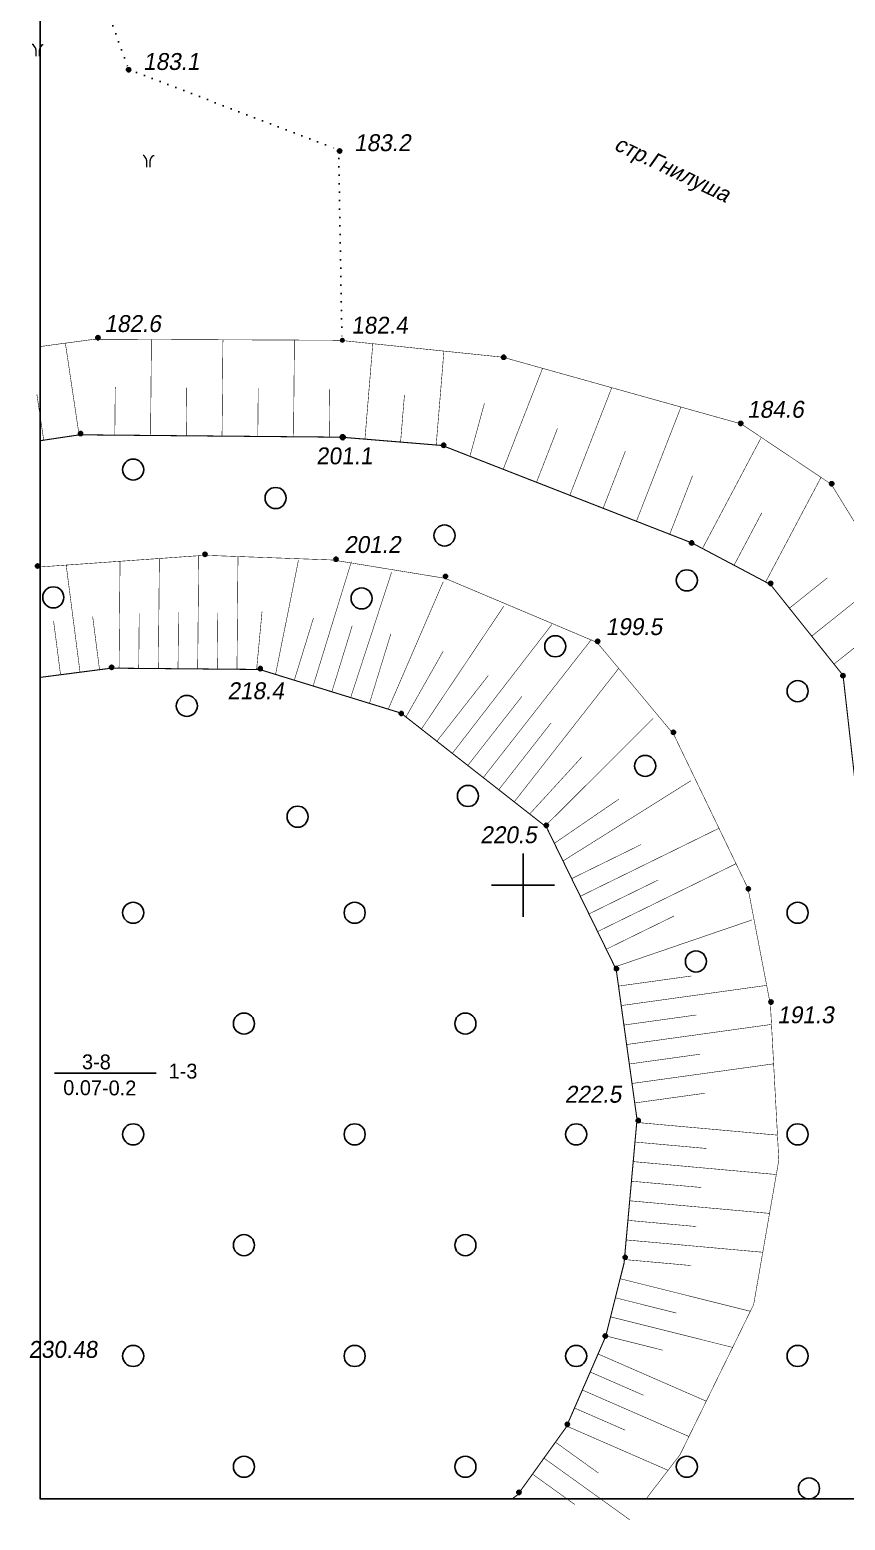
# Model space of a CAD drawing. Header units: millimetres. Extents: x 0 to 6474735, y 0 to 11273163.
# Drawn here: x 3233106.5 to 3233261.1, y 5634879.6 to 5635162.1 of the extents above; entities that cross this region are included whole.
import ezdxf
from ezdxf.enums import TextEntityAlignment as Align

# ---------------------------------------------------------------- set-up
doc = ezdxf.new("R2010")
doc.units = ezdxf.units.MM
doc.linetypes.add('ADOT1', pattern=[1.6, 0.1, -1.5])
doc.linetypes.add('AHIDDEN2', pattern=[3, 1.5, -1.5])
for name, color, linetype in [('lis_kor', 1, 'Continuous'), ('ВЫСОТЫ', 7, 'Continuous'), ('КАБЕЛИ', 7, 'Continuous'), ('кресты', 7, 'Continuous'), ('ПИКЕТЫ', 7, 'Continuous'), ('ПРОМЫШЛ', 7, 'Continuous'), ('РАСТИТ', 7, 'Continuous'), ('Слой1', 3, 'Continuous'), ('ТОКА_СТ', 1, 'Continuous')]:
    doc.layers.add(name, color=color, linetype=linetype)
doc.styles.add('grad', font='grad.shx')
doc.styles.add('universw', font='universw.shx', dxfattribs={"oblique": 10})
doc.linetypes.add('133', pattern='A,10,[139,arm.shx,S=0.3,R=0,X=-4,Y=0],-2,10,-2', length=24)

# ---------------------------------------------------------------- blocks, each defined once
blk = doc.blocks.new('piket')
at = {"layer": 'ПИКЕТЫ', "linetype": 'Continuous'}
h = blk.add_hatch(color=7, dxfattribs=at)
edge = h.paths.add_edge_path()
edge.add_arc((0, 0), 0.3, 0, 360)
at = {"layer": 'ПИКЕТЫ', "color": 7, "linetype": 'Continuous'}
blk.add_circle((0, 0), 0.3, dxfattribs=at)
at = {"layer": 'ВЫСОТЫ', "style": 'universw', "oblique": 6}
blk.add_attdef('H', (1.88, -0.23), '', height=2, dxfattribs=at)
at = {"layer": 'ТОКА_СТ', "style": 'universw', "oblique": 6, "flags": 1}
blk.add_attdef('POINT', text='', height=2, dxfattribs=at).set_placement((0, -2.79), align=Align.CENTER)
blk = doc.blocks.new('372')
blk.add_circle((0, 0), 1)
blk = doc.blocks.new('368')
at = {"color": 0, "linetype": 'Continuous'}
blk.add_blockref('372', (0, 0), dxfattribs=at)
blk = doc.blocks.new('403')
at = {"color": 0, "linetype": 'Continuous', "lineweight": 0}
for p, q in [((-0.45, 1.11), (-0.52, 1.11)), ((-0.38, 1.02), (-0.45, 1.11)), ((-0.31, 0.94), (-0.38, 1.02)), ((-0.21, 0.81), (-0.31, 0.94)), ((-0.17, 0.59), (-0.21, 0.81)), ((-0.17, 0), (-0.17, 0.59)), ((0.17, 0.59), (0.21, 0.81)), ((0.17, 0), (0.17, 0.59)), ((0.21, 0.81), (0.31, 0.94)), ((0.31, 0.94), (0.38, 1.02)), ((0.38, 1.02), (0.45, 1.11)), ((0.45, 1.11), (0.52, 1.11))]:
    blk.add_line(p, q, dxfattribs=at)

msp = doc.modelspace()

# ---------------------------------------------------------------- hatches: boundary and pattern name
at = {"layer": 'ПИКЕТЫ', "linetype": 'Continuous'}
h = msp.add_hatch(color=7, dxfattribs=at)
edge = h.paths.add_edge_path()
edge.add_arc((3233165.735, 5635103.277), 0.48, 0, 360)
h = msp.add_hatch(color=7, dxfattribs=at)
edge = h.paths.add_edge_path()
edge.add_arc((3233165.81, 5635084.906), 0.48, 0, 360)

# ---------------------------------------------------------------- linework, layer by layer
at = {"color": 7, "lineweight": 18}
msp.add_lwpolyline([(3233108.398, 5636373.935), (3234264.428, 5636373.965), (3234264.435, 5634883.717), (3233108.432, 5634883.638)], close=True, dxfattribs=at)
at = {"color": 7, "linetype": 'Continuous'}
msp.add_lwpolyline([(3233108.398, 5636373.935), (3234264.428, 5636373.965), (3234264.428, 5634993.959), (3233893.929, 5634993.934), (3233893.929, 5634883.692), (3233108.432, 5634883.692)], close=True, dxfattribs=at)
at = {"layer": 'lis_kor', "color": 7, "linetype": 'ADOT1'}
msp.add_lwpolyline([(3233108.425, 5635183.368), (3233115.14, 5635182.413), (3233125.2, 5635154.613), (3233165.027, 5635139.344), (3233165.672, 5635102.969)], dxfattribs=at)
at = {"layer": 'КАБЕЛИ', "color": 7, "linetype": '133'}
msp.add_line((3233111.177, 5634964.375), (3233130.43, 5634964.375), dxfattribs=at)
at = {"layer": 'кресты', "color": 3, "linetype": 'Continuous'}
for p, q in [((3233200, 5634994), (3233200, 5635006)), ((3233194, 5635000), (3233206, 5635000))]:
    msp.add_line(p, q, dxfattribs=at)
at = {"layer": 'ПИКЕТЫ', "color": 7, "linetype": 'Continuous'}
msp.add_circle((3233165.81, 5635084.906, 180.59), 0.48, dxfattribs=at)
at = {"layer": 'ПРОМЫШЛ', "color": 7, "linetype": 'Continuous', "lineweight": 0}
for points, const_width in [([(3233267.686, 5634977.869), (3233276.526, 5635009.562), (3233275.619, 5635033.558), (3233271.642, 5635054.58), (3233258.46, 5635075.989), (3233241.382, 5635087.427), (3233196.177, 5635100.069), (3233165.237, 5635103.28), (3233118.73, 5635103.472), (3233108.427, 5635102.092)], 0.1), ([(3233129.365, 5635085.239), (3233129.53, 5635103.428)], 0.1), ([(3233142.923, 5635085.116), (3233143.089, 5635103.372)], 0.1), ([(3233156.481, 5635084.993), (3233156.647, 5635103.316)], 0.1), ([(3233115.808, 5635085.348), (3233113.208, 5635102.733)], 0.1), ([(3233170.024, 5635084.54), (3233171.512, 5635102.629)], 0.1), ([(3233183.537, 5635083.429), (3233185.001, 5635101.229)], 0.1), ([(3233196.244, 5635078.828), (3233203.707, 5635097.964)], 0.1), ([(3233109.104, 5635084.345), (3233107.803, 5635093.037)], 0.1), ([(3233122.586, 5635085.301), (3233122.669, 5635094.395)], 0.1), ([(3233136.144, 5635085.177), (3233136.227, 5635094.305)], 0.1), ([(3233149.702, 5635085.054), (3233149.785, 5635094.216)], 0.1), ([(3233163.26, 5635084.931), (3233163.342, 5635094.006)], 0.1), ([(3233176.78, 5635083.984), (3233177.512, 5635092.885)], 0.1), ([(3233208.876, 5635073.901), (3233216.829, 5635094.294)], 0.1), ([(3233189.928, 5635081.291), (3233192.68, 5635091.338)], 0.1), ([(3233221.508, 5635068.975), (3233229.951, 5635090.624)], 0.1), ([(3233202.56, 5635076.364), (3233206.536, 5635086.561)], 0.1), ([(3233267.686, 5634977.869), (3233260.695, 5635039.758), (3233246.938, 5635056.977), (3233232.052, 5635064.861), (3233184.689, 5635083.333), (3233165.518, 5635084.91), (3233115.899, 5635085.36), (3233108.428, 5635084.243)], 0.2), ([(3233234.032, 5635063.814), (3233245.189, 5635084.878)], 0.1), ([(3233215.192, 5635071.438), (3233219.413, 5635082.263)], 0.1), ([(3233227.823, 5635066.512), (3233232.154, 5635077.615)], 0.1), ([(3233246.014, 5635057.468), (3233256.514, 5635077.293)], 0.1), ([(3233240.023, 5635060.641), (3233245.273, 5635070.553)], 0.1), ([(3233223.352, 5634883.692), (3233229.763, 5634892.028), (3233243.743, 5634920.531), (3233248.513, 5634947.881), (3233246.927, 5634977.269), (3233242.687, 5634999.325), (3233228.572, 5635028.594), (3233214.044, 5635046.007), (3233185.193, 5635058.168), (3233163.977, 5635061.633), (3233139.614, 5635062.526), (3233108.428, 5635060.319)], 0.1), ([(3233115.991, 5635040.363), (3233113.365, 5635060.669)], 0.1), ([(3233123.395, 5635041.121), (3233123.576, 5635061.391)], 0.1), ([(3233130.848, 5635041.054), (3233131.034, 5635061.919)], 0.1), ([(3233138.301, 5635040.988), (3233138.493, 5635062.447)], 0.1), ([(3233145.755, 5635040.922), (3233145.945, 5635062.294)], 0.1), ([(3233153.067, 5635039.947), (3233157.419, 5635061.596)], 0.1), ([(3233160.19, 5635037.753), (3233167.443, 5635061.297)], 0.1), ([(3233167.314, 5635035.559), (3233175.085, 5635059.334)], 0.1), ([(3233250.517, 5635052.499), (3233257.701, 5635058.239)], 0.1), ([(3233254.749, 5635047.203), (3233269.116, 5635058.682)], 0.1), ([(3233174.437, 5635033.365), (3233184.88, 5635057.542)], 0.1), ([(3233180.73, 5635029.582), (3233196.389, 5635052.926)], 0.1), ([(3233112.295, 5635039.885), (3233110.982, 5635050.038)], 0.1), ([(3233119.687, 5635040.841), (3233118.387, 5635050.892)], 0.1), ([(3233127.122, 5635041.088), (3233127.215, 5635051.52)], 0.1), ([(3233134.575, 5635041.021), (3233134.67, 5635051.751)], 0.1), ([(3233142.028, 5635040.955), (3233142.123, 5635051.641)], 0.1), ([(3233149.481, 5635040.888), (3233150.504, 5635051.837)], 0.1), ([(3233156.629, 5635038.85), (3233160.255, 5635050.622)], 0.1), ([(3233186.598, 5635024.986), (3233205.483, 5635049.418)], 0.1), ([(3233163.752, 5635036.656), (3233167.603, 5635049.158)], 0.1), ([(3233170.875, 5635034.462), (3233174.951, 5635047.694)], 0.1), ([(3233192.465, 5635020.39), (3233212.954, 5635046.546)], 0.1), ([(3233258.98, 5635041.906), (3233265.157, 5635046.842)], 0.1), ([(3233177.796, 5635031.88), (3233184.88, 5635044.385)], 0.1), ([(3233197.948, 5634883.692), (3233198.98, 5634884.451), (3233208.169, 5634897.244), (3233215.687, 5634914.486), (3233219.168, 5634928.392), (3233221.618, 5634955.591), (3233217.675, 5634984.004), (3233204.437, 5635011.011), (3233176.849, 5635032.621), (3233150.028, 5635040.882), (3233121.954, 5635041.133), (3233108.429, 5635039.383)], 0.2), ([(3233198.333, 5635015.794), (3233218.147, 5635041.089)], 0.1), ([(3233183.664, 5635027.284), (3233193.431, 5635039.753)], 0.1), ([(3233189.531, 5635022.688), (3233199.776, 5635035.766)], 0.1), ([(3233195.399, 5635018.092), (3233205.306, 5635030.739)], 0.1), ([(3233204.201, 5635011.197), (3233224.676, 5635031.608)], 0.1), ([(3233201.267, 5635013.495), (3233211.182, 5635024.318)], 0.1), ([(3233207.586, 5635004.589), (3233231.824, 5635019.784)], 0.1), ([(3233205.946, 5635007.935), (3233218.198, 5635016.326)], 0.1), ([(3233210.867, 5634997.896), (3233237.16, 5635010.785)], 0.1), ([(3233209.226, 5635001.243), (3233222.373, 5635007.687)], 0.1), ([(3233214.147, 5634991.204), (3233240.398, 5635004.071)], 0.1), ([(3233212.507, 5634994.55), (3233225.632, 5635000.984)], 0.1), ([(3233215.787, 5634987.857), (3233228.631, 5634994.153)], 0.1), ([(3233217.428, 5634984.511), (3233243.43, 5634993.416)], 0.1), ([(3233218.111, 5634980.872), (3233231.903, 5634982.786)], 0.1), ([(3233218.623, 5634977.18), (3233246.208, 5634981.009)], 0.1), ([(3233219.135, 5634973.489), (3233232.874, 5634975.396)], 0.1), ([(3233219.648, 5634969.798), (3233247.124, 5634973.611)], 0.1), ([(3233220.16, 5634966.106), (3233233.587, 5634967.97)], 0.1), ([(3233220.672, 5634962.415), (3233247.527, 5634966.142)], 0.1), ([(3233221.185, 5634958.723), (3233234.456, 5634960.565)], 0.1), ([(3233221.569, 5634955.029), (3233248.257, 5634952.624)], 0.1), ([(3233221.234, 5634951.317), (3233234.803, 5634950.095)], 0.1), ([(3233220.9, 5634947.605), (3233248.038, 5634945.16)], 0.1), ([(3233220.565, 5634943.894), (3233233.827, 5634942.699)], 0.1), ([(3233220.231, 5634940.182), (3233246.753, 5634937.792)], 0.1), ([(3233219.897, 5634936.47), (3233232.85, 5634935.303)], 0.1), ([(3233219.562, 5634932.759), (3233245.468, 5634930.425)], 0.1), ([(3233219.228, 5634929.047), (3233231.899, 5634927.905)], 0.1), ([(3233218.423, 5634925.415), (3233243.108, 5634919.236)], 0.1), ([(3233217.519, 5634921.799), (3233229.087, 5634918.904)], 0.1), ([(3233216.614, 5634918.184), (3233239.751, 5634912.393)], 0.1), ([(3233215.709, 5634914.569), (3233226.567, 5634911.851)], 0.1), ([(3233214.233, 5634911.148), (3233234.753, 5634902.201)], 0.1), ([(3233212.743, 5634907.732), (3233222.85, 5634903.325)], 0.1), ([(3233211.254, 5634904.316), (3233231.467, 5634895.502)], 0.1), ([(3233209.764, 5634900.9), (3233219.381, 5634896.706)], 0.1), ([(3233208.275, 5634897.484), (3233227.509, 5634889.097)], 0.1), ([(3233206.148, 5634894.429), (3233214.3, 5634888.574)], 0.1), ([(3233203.974, 5634891.402), (3233220.277, 5634879.693)], 0.1), ([(3233201.8, 5634888.375), (3233209.852, 5634882.592)], 0.1)]:
    msp.add_lwpolyline(points, dxfattribs=dict(at, const_width=const_width))

# ---------------------------------------------------------------- block references
at = {"layer": 'ПИКЕТЫ', "color": 7}
ref = msp.add_blockref('piket', (3233125.199, 5635154.539), dxfattribs=dict(at, xscale=1.333333333488554, yscale=1.333333333488554, zscale=1.333333333488554))
ref.add_attrib('H', '183.1', (3233127.94, 5635154.514), dxfattribs={"layer": 'ВЫСОТЫ', "height": 3.2, "style": 'universw', "oblique": 10})
ref = msp.add_blockref('piket', (3233165.217, 5635139.149), dxfattribs=dict(at, xscale=1.333333333488554, yscale=1.333333333488554, zscale=1.333333333488554))
ref.add_attrib('H', '183.2', (3233167.958, 5635139.124), dxfattribs={"layer": 'ВЫСОТЫ', "height": 3.2, "style": 'universw', "oblique": 10})
ref = msp.add_blockref('piket', (3233119.381, 5635103.759), dxfattribs=dict(at, xscale=1.333333333488554, yscale=1.333333333488554, zscale=1.333333333488554))
ref.add_attrib('H', '182.6', (3233120.592, 5635104.847), dxfattribs={"layer": 'ВЫСОТЫ', "height": 3.2, "style": 'universw', "oblique": 10})
at = {"layer": 'ПИКЕТЫ', "color": 7, "xscale": 1.333333333488554, "yscale": 1.333333333488554, "zscale": 1.333333333488554}
for p in [(3233196.346, 5635100.066), (3233116.086, 5635085.6), (3233184.952, 5635083.385), (3233258.546, 5635076.075), (3233231.966, 5635064.879), (3233107.924, 5635060.501), (3233139.684, 5635062.716), (3233185.301, 5635058.515), (3233246.95, 5635057.184), (3233121.971, 5635041.289), (3233260.672, 5635039.705), (3233176.896, 5635032.538), (3233228.536, 5635028.971), (3233242.734, 5634999.308), (3233217.725, 5634984.206), (3233219.372, 5634929.488), (3233215.6, 5634914.552), (3233208.402, 5634897.8), (3233199.227, 5634884.908)]:
    msp.add_blockref('piket', p, dxfattribs=at)
at = {"layer": 'ПИКЕТЫ', "color": 7}
ref = msp.add_blockref('piket', (3233241.292, 5635087.507), dxfattribs=dict(at, xscale=1.333333333488554, yscale=1.333333333488554, zscale=1.333333333488554))
ref.add_attrib('H', '184.6', (3233242.502, 5635088.595), dxfattribs={"layer": 'ВЫСОТЫ', "height": 3.2, "style": 'universw', "oblique": 10})
ref = msp.add_blockref('piket', (3233164.535, 5635061.78), dxfattribs=dict(at, xscale=1.333333333488554, yscale=1.333333333488554, zscale=1.333333333488554))
ref.add_attrib('H', '201.2', (3233166.048, 5635062.964), dxfattribs={"layer": 'ВЫСОТЫ', "height": 3.2, "style": 'universw', "oblique": 10})
ref = msp.add_blockref('piket', (3233214.154, 5635046.215), dxfattribs=dict(at, xscale=1.333333333488554, yscale=1.333333333488554, zscale=1.333333333488554))
ref.add_attrib('H', '199.5', (3233215.667, 5635047.399), dxfattribs={"layer": 'ВЫСОТЫ', "height": 3.2, "style": 'universw', "oblique": 10})
ref = msp.add_blockref('piket', (3233150.155, 5635041.048), dxfattribs=dict(at, xscale=1.333333333488554, yscale=1.333333333488554, zscale=1.333333333488554))
ref.add_attrib('H', '218.4', (3233143.928, 5635035.245), dxfattribs={"layer": 'ВЫСОТЫ', "height": 3.2, "style": 'universw', "oblique": 10})
ref = msp.add_blockref('piket', (3233204.422, 5635011.328), dxfattribs=dict(at, xscale=1.333333333488554, yscale=1.333333333488554, zscale=1.333333333488554))
ref.add_attrib('H', '220.5', (3233191.872, 5635007.956), dxfattribs={"layer": 'ВЫСОТЫ', "height": 3.2, "style": 'universw', "oblique": 10})
ref = msp.add_blockref('piket', (3233247.028, 5634977.847), dxfattribs=dict(at, xscale=1.333333333488554, yscale=1.333333333488554, zscale=1.333333333488554))
ref.add_attrib('H', '191.3', (3233248.207, 5634973.828), dxfattribs={"layer": 'ВЫСОТЫ', "height": 3.2, "style": 'universw', "oblique": 10})
ref = msp.add_blockref('piket', (3233221.845, 5634955.393), dxfattribs=dict(at, xscale=1.333333333488554, yscale=1.333333333488554, zscale=1.333333333488554))
ref.add_attrib('H', '222.5', (3233207.905, 5634958.773), dxfattribs={"layer": 'ВЫСОТЫ', "height": 3.2, "style": 'universw', "oblique": 10})
at = {"layer": 'РАСТИТ', "color": 7, "linetype": 'Continuous', "lineweight": 0, "xscale": 2, "yscale": 2, "zscale": 2}
for name, p in [('403', (3233107.98, 5635157.105)), ('403', (3233128.98, 5635136.105)), ('368', (3233126.073, 5635078.771)), ('368', (3233153.076, 5635073.376)), ('368', (3233185.112, 5635066.28)), ('368', (3233231.073, 5635057.771)), ('368', (3233110.915, 5635054.554)), ('368', (3233169.381, 5635054.35)), ('368', (3233206.112, 5635045.28)), ('368', (3233252.073, 5635036.771)), ('368', (3233136.244, 5635033.981)), ('368', (3233223.162, 5635022.61)), ('368', (3233189.549, 5635016.913)), ('368', (3233157.244, 5635012.981)), ('368', (3233126.073, 5634994.771)), ('368', (3233168.073, 5634994.771)), ('368', (3233252.073, 5634994.771)), ('368', (3233232.79, 5634985.544)), ('368', (3233147.073, 5634973.771)), ('368', (3233189.073, 5634973.771)), ('368', (3233126.073, 5634952.771)), ('368', (3233168.073, 5634952.771)), ('368', (3233210.073, 5634952.771)), ('368', (3233252.073, 5634952.771)), ('368', (3233147.073, 5634931.771)), ('368', (3233189.073, 5634931.771)), ('368', (3233126.073, 5634910.771)), ('368', (3233168.073, 5634910.771)), ('368', (3233210.073, 5634910.771)), ('368', (3233252.073, 5634910.771)), ('368', (3233147.073, 5634889.771)), ('368', (3233189.073, 5634889.771)), ('368', (3233231.073, 5634889.771)), ('368', (3233254.23, 5634885.649))]:
    msp.add_blockref(name, p, dxfattribs=at)

# ---------------------------------------------------------------- texts
at = {"color": 6, "insert": (3233218.359, 5635142.21), "char_height": 3, "width": 29, "attachment_point": 1, "rotation": 334.51959, "style": 'universw'}
msp.add_mtext('{\\C18;\\c0;стр.Гнилуша}', dxfattribs=at)
at = {"layer": 'ВЫСОТЫ', "style": 'universw', "oblique": 6}
for tag, p in [('182.4', (3233167.485, 5635104.535, 180.59)), ('201.1', (3233160.804, 5635079.771, 180.59)), ('230.48', (3233106.246, 5634910.414, 230.48))]:
    msp.add_attdef(tag, p, '', height=3.2, dxfattribs=at)
at = {"layer": 'Слой1', "color": 7, "linetype": 'AHIDDEN2', "style": 'grad'}
for s, p in [('3-8', (3233119.097, 5634966.506)), ('1-3', (3233135.519, 5634964.764)), ('0.07-0.2', (3233119.734, 5634961.597))]:
    msp.add_text(s, height=2.8243, rotation=359.61331, dxfattribs=at).set_placement(p, align=Align.MIDDLE)

doc.saveas('drawing.dxf')
